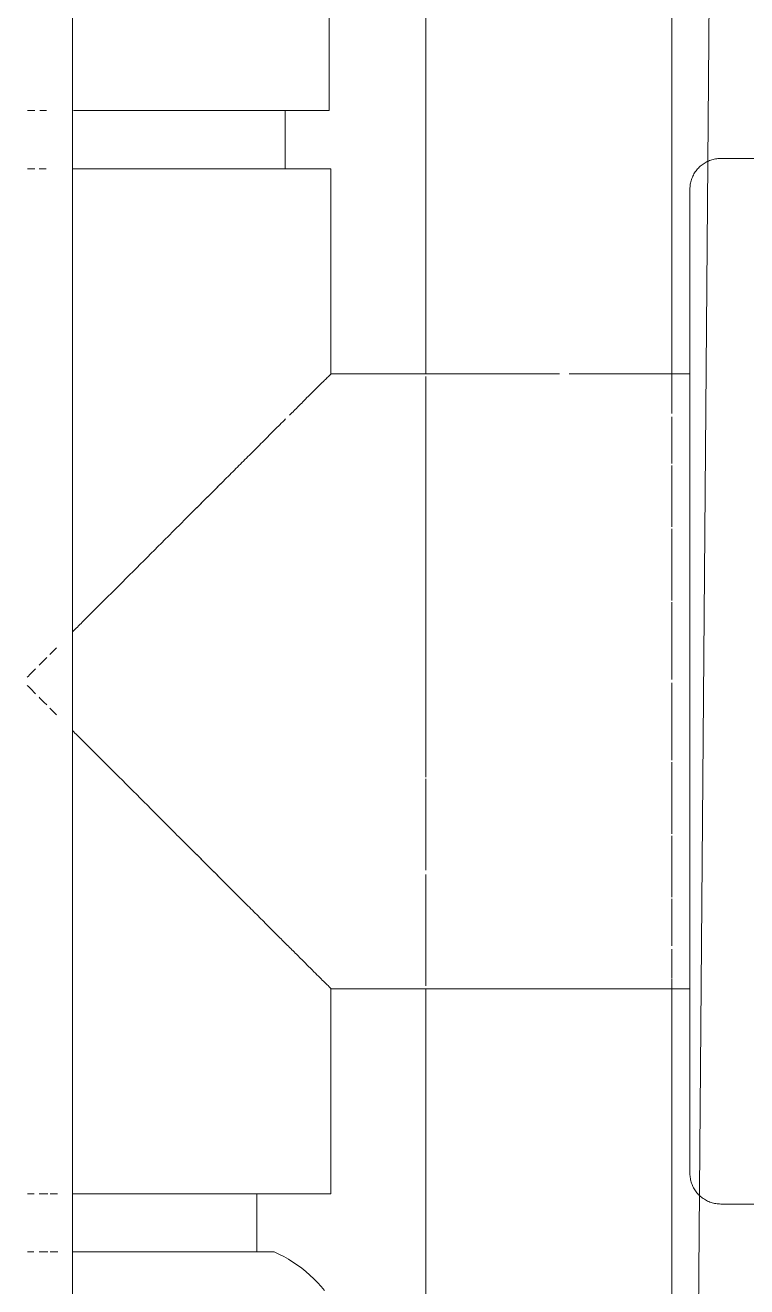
# Model space of a CAD drawing. Header units: metres. Extents: x 15 to 69.3, y -12.4 to 16.4.
# Drawn here: x 36.4838 to 36.519, y 0.4705 to 0.532 of the extents above; entities that cross this region are included whole.
import ezdxf

# ---------------------------------------------------------------- set-up
doc = ezdxf.new("R2010")
doc.units = ezdxf.units.M
doc.layers.add('P-SANR-FIXT', color=7, linetype='Continuous', lineweight=5)
doc.layers.add('S-COLS', color=7, linetype='Continuous', lineweight=5)

# ---------------------------------------------------------------- blocks, each defined once
blk = doc.blocks.new('Pilar retangular - 15 x 30 cm-3622251-CC')
at = {"layer": 'S-COLS', "true_color": 0xeaeaea}
h = blk.add_hatch(dxfattribs=at)
h.set_pattern_fill('FP_7', color=254, style=0, pattern_type=2)
h.set_pattern_definition([(49.99999999999999, (16.834, 1.273), (0.1821895382797721, -0.01593794972395968), [0.01905, -0.20955]), (355, (16.834, 1.273), (-0.03524225318630228, 0.191058600409279), [0.01524, -0.16764]), (100.451, (16.85, 1.271), (0.1469419574822546, 0.1751196380514854), [0.01619, -0.17809]), (46.184, (16.834, 1.323), (0.2710768171009678, -0.04204543887758169), [0.02858, -0.31433]), (96.636, (16.857, 1.32), (0.2374068957995607, 0.2474327575864128), [0.02429, -0.26714]), (351.184, (16.834, 1.323), (0.2374060537849424, 0.2474279291556656), [0.02286, -0.25146]), (21, (16.86, 1.311), (0.1516196892609379, -0.1022668857862438), [0.01905, -0.20955]), (326, (16.86, 1.311), (0.06180347834848309, 0.184189400520303), [0.01524, -0.16764]), (71.45100000000001, (16.873, 1.302), (0.2134180170410357, 0.08192421194172195), [0.01619, -0.17809]), (37.50000000000001, (16.834, 1.273), (0.003086366937134814, 0.08455105403913875), [0.00838, -0.15723, 0.00838, -0.1618, -0.16828]), (37.50000000000001, (16.834, 1.273), (0.003086366937134814, 0.08455105403913875), [-0.33579, 0.00838, -0.15989]), (7.499999999999999, (16.834, 1.273), (0.06681573338903396, 0.1001782420073617), [0.00838, -0.08865, 0.00838, -0.15342, -0.06414]), (7.499999999999999, (16.834, 1.273), (0.06681573338903396, 0.1001782420073617), [-0.25883, 0.00838, -0.05575]), (327.5, (16.778, 1.273), (0.1355865768415581, -0.00572760686397502), [0.00838, -0.05512, 0.00838, -0.18974, -0.26289]), (327.5, (16.778, 1.273), (0.1355865768415581, -0.00572760686397502), [-0.26162, 0.00838, -0.25451]), (317.5, (16.752, 1.273), (0.1481252617755285, 0.02542872635290974), [0.00838, -0.07417, 0.00838, -0.12319, -0.18669]), (317.5, (16.752, 1.273), (0.1481252617755285, 0.02542872635290974), [-0.21412, 0.00838, -0.17831])])
h.paths.add_polyline_path([(18.4067995894143, 2.373721607122955), (18.40704662690899, 2.371248301232236), (18.40700017767128, 2.371749732670768)])
h.paths.add_polyline_path([(18.34061791528785, -2.165734258596785e-15), (18.51062034051199, -2.165734258596785e-15), (18.51062034051199, 2.450000000000002), (18.3606203405121, 2.450000000000002), (18.3606203405121, 2.650000000000002), (18.35463034051211, 2.650000000000002), (18.3547694825895, 2.450000000000002), (18.35863034051212, 2.450000000000002), (18.35863034051212, 2.445999999999734), (18.35723034051213, 2.444599999999797), (18.35723034051213, 2.431899999999889), (18.3559375011976, 2.430799999999943), (18.35579738067197, 2.430545441558775), (18.3559375011976, 2.430207160685482), (18.35666065398853, 2.430538314301039), (18.35780313271825, 2.430517157287527), (18.36678338883932, 2.421536901166456), (18.3690399787892, 2.421260210203907), (18.37159171495139, 2.41870847404171), (18.36876328782665, 2.415880046916964), (18.38516506272725, 2.399478272016354), (18.38809375923492, 2.402206429758164), (18.39082191697674, 2.399177096025177), (18.39082191697674, 2.397498373029026), (18.39980891051619, 2.388154296310616), (18.40005648942222, 2.386652485387308), (18.40621972039625, 2.376931202860641), (18.4067995894143, 2.373721607122955), (18.40831085028172, 2.366724460020108), (18.40922034051212, 2.365780649403654), (18.40922034051212, 2.353080649403655), (18.41062034051212, 2.351680649403655), (18.41062034051212, 2.347680649403656), (18.40662034051212, 2.347680649403656), (18.40662034051212, 1.833800000000003), (18.40962034051221, 1.833800000000003), (18.40962034051221, 1.766200000000012), (18.40662034051212, 1.766200000000012), (18.40683886357706, 0.4938939447798172), (18.40731916957935, 0.4920893275721342), (18.40831085028172, 0.4855438106164541), (18.40922034051212, 0.4846000000000003), (18.40922034051212, 0.471900000000001), (18.41062034051212, 0.4705000000000013), (18.41062034051212, 0.4665000000000001), (18.40662034051212, 0.4665000000000001), (18.40662034051212, 0.2319999999999949), (18.41062034051212, 0.2319999999999949), (18.41005811664589, 0.2276838890429571), (18.40899122981843, 0.2265999999999961), (18.40904213655826, 0.2104999999999933), (18.40786992382675, 0.2089535277740351), (18.40870582048909, 0.2075352459662905), (18.41036998776736, 0.2028633833275222), (18.41017123523619, 0.1965887067532641), (18.40962652668419, 0.1943601249661963), (18.40589151485555, 0.1884681594568257), (18.4047238698333, 0.187358197678534), (18.39919039631947, 0.1843934048253657), (18.3969877998985, 0.1837510715224799), (18.39048652111886, 0.1839784013988987), (18.38848046547832, 0.1844938138279188), (18.38553887231521, 0.185964925330695), (18.37953486053516, 0.1856849011131007), (18.37872034051211, 0.1848999999999926), (18.36578714331949, 0.1848999999999926), (18.36462034051212, 0.1837503527447572), (18.36062034051221, 0.1834999999999994), (18.36062034051221, 0.1799999999999981), (18.3556203405122, 0.1799999999999981), (18.3556203405122, 0.1874999999999942), (18.34471448997234, 0.1874999999999942), (18.34465535005435, 0.09880514605333926), (18.34390369511342, 0.08527672240470059), (18.34209189225694, 0.07442213696196956), (18.34061791528785, 0.06831398625048857), (18.34039046439362, 0.001538637570047257), (18.33987528214831, 0.000198987950011599), (18.34002926375889, -2.165734258596785e-15), (18.34056730606665, -2.165734258596785e-15)])
h.paths.add_polyline_path([(18.34474534051224, 0.212499999999995), (18.3556203405122, 0.212499999999995), (18.3556203405122, 0.2199999999999998), (18.36062034051221, 0.2199999999999998), (18.36062034051221, 0.2164999999999919), (18.3646211196504, 0.2162488795726482), (18.36602034051212, 0.2148702315157795), (18.37895877950517, 0.2148702315157795), (18.37921159243818, 0.2146266117803383), (18.37919854446599, 0.2266517180042798), (18.37787141203461, 0.227999999999998), (18.37787141203461, 0.2319999999999949), (18.38162034051212, 0.2319999999999949), (18.38148119843475, 0.4665000000000001), (18.37762034051212, 0.4665000000000001), (18.37762034051212, 0.4705000000000013), (18.37902034051212, 0.471900000000001), (18.3793094314212, 0.4848999999999894), (18.38008034051212, 0.4857), (18.38055874191102, 0.4857), (18.37982034051212, 0.4864384013989032), (18.37953486053516, 0.4856849011131061), (18.37872034051212, 0.4848999999999894), (18.36602034051212, 0.4848999999999894), (18.36462034051212, 0.4834999999999897), (18.36062034051224, 0.4834999999999897), (18.36062034051224, 0.4745000000000134), (18.34712034051221, 0.4745000000000134), (18.34608685823592, 0.4752038525913033), (18.34560616960613, 0.4159189215839721), (18.34524804882261, 0.4133466052946546), (18.34472880378819, 0.412114285972798), (18.34471608312744, 0.212499999999995)])
h.paths.add_polyline_path([(18.23091854040506, 0.4049999999999903), (18.27313625679898, 0.4049999999999903), (18.27313625679898, 0.4059999999999921), (18.21423736039128, 0.4059999999999921), (18.21062034051197, 0.4068078379531944), (18.21062034051197, 0.4049999999999903), (18.22748094063383, 0.4049999999999903)])
h.paths.add_polyline_path([(18.33276233060273, 0.4049999999999903), (18.33262086121534, 0.4059999999999921), (18.3191116753077, 0.4059867429369467), (18.31912034051231, 0.4049999999999903), (18.33274534051224, 0.4049999999999903)])
h.paths.add_polyline_path([(18.30712927194088, 0.4049999999999903), (18.30712034051231, 0.4059999999999921), (18.30031472500146, 0.4059999999999921), (18.30031472500146, 0.4049999999999903), (18.30712034051231, 0.4049999999999903)])
h.paths.add_polyline_path([(18.38162034051212, 0.513803025504344), (18.38162034051212, 1.766200000000012), (18.37862034051221, 1.766200000000012), (18.37862034051221, 1.78371704433046), (18.35901034051212, 1.782726479125315), (18.35901034051212, 1.76716702334313), (18.35648195848057, 1.76766662488477), (18.34916381768797, 1.781635124616526), (18.33412314767893, 1.781355774314507), (18.33412314767893, 1.773913302713492), (18.29010832065831, 1.773930995556972), (18.28427867287868, 1.782377127420178), (18.28107972447797, 1.790537927946052), (18.27989530995764, 1.8), (18.28107972447795, 1.809462072053933), (18.28461629069174, 1.818418834542118), (18.29012314767894, 1.826086697286513), (18.33412314767893, 1.826086697286513), (18.33412314767893, 1.818644225685573), (18.34954179125316, 1.818644225685573), (18.35648195848057, 1.832333375115313), (18.35901034051212, 1.832832976656942), (18.35901034051212, 1.817273520874685), (18.37862034051221, 1.816318165398397), (18.37862034051221, 1.833800000000003), (18.38162034051212, 1.833800000000003), (18.38148119843475, 2.347680649403656), (18.37762034051212, 2.347680649403656), (18.37762034051212, 2.351680649403655), (18.37902034051212, 2.353080649403655), (18.37926123339382, 2.366030632582775), (18.38031317982664, 2.366880649403656), (18.38045330035225, 2.367135207844879), (18.38028602593706, 2.367446334828601), (18.37987803692289, 2.367137001586182), (18.37844754830596, 2.367163492116122), (18.36946729218491, 2.37614374823719), (18.36748739319759, 2.376143748237195), (18.36465896607284, 2.378972175361937), (18.36748739319759, 2.38180060248669), (18.35108561829698, 2.398202377387304), (18.34815692178914, 2.395474219645648), (18.34542876404749, 2.398503553378481), (18.34542876404749, 2.400182276374625), (18.33644177050795, 2.409526353093038), (18.33619419160202, 2.411028164016349), (18.3302552066075, 2.419916482858663), (18.32794112588733, 2.430954845365353), (18.32703034051213, 2.431900000000002), (18.32703034051213, 2.444599999999992), (18.32563034051213, 2.445999999999951), (18.32563034051213, 2.450000000000002), (18.32963034051211, 2.450000000000002), (18.32963034051211, 2.650000000000002), (18.21062034051212, 2.650000000000002), (18.21062034051197, 0.7750413944738642), (18.21229727325087, 0.7765465767291565), (18.21808509916436, 0.7794416343520516), (18.22258356926341, 0.7806499651717814), (18.22949653759659, 0.7809999999999914), (18.2598213997335, 0.7811175423840516), (18.2598213997335, 0.7829999999999888), (18.2898213997335, 0.7829999999999888), (18.2898213997335, 0.7809999999999914), (18.30071050437626, 0.7809999999999914), (18.3080196541883, 0.8010817240639763), (18.33397178345442, 0.7913309722281979), (18.34128345159933, 0.7870182640469771), (18.34753219486081, 0.7806174760307685), (18.3487889460594, 0.780635216748497), (18.34858929206035, 0.7840846589288454), (18.34914181692948, 0.7852548720383623), (18.35020542405713, 0.7859920438844826), (18.35149512077238, 0.7860986498663531), (18.35280088001624, 0.7853967710821144), (18.35340250572801, 0.7844825178695768), (18.35414427943149, 0.7765427659888813), (18.35744646938818, 0.7392148772291869), (18.35822786414417, 0.7392794671085001), (18.35935265178538, 0.7230507133017655), (18.35857125702938, 0.7229861234224783), (18.35875528488525, 0.7179515604128861), (18.35831934962912, 0.7171450333397146), (18.35715135874338, 0.7163852446533089), (18.35596604578623, 0.7163012555117236), (18.35476225588705, 0.7168907775627738), (18.35401187983666, 0.718133296357483), (18.35374833324933, 0.7206375950740443), (18.35341453517702, 0.7213233900403918), (18.35274534051223, 0.7211392848277907), (18.35250682129626, 0.7000000000000033), (18.3505179242235, 0.7000000000000033), (18.35065254296089, 0.6993181331237611), (18.36062034051226, 0.7009375000000129), (18.36035239131983, 0.6681663797119882), (18.34765141926663, 0.6681663797119882), (18.34657162654888, 0.5253051427933098), (18.34734083639863, 0.5254999999999845), (18.36062034051224, 0.5254999999999845), (18.36062034051224, 0.5164999999999887), (18.36462034051212, 0.5164999999999887), (18.36602034051212, 0.5150999999999912), (18.37872034051212, 0.5150999999999912), (18.37982034051212, 0.5140400000000005)])
h.paths.add_polyline_path([(18.32204385252795, 2.750000000000001), (18.32963034051211, 2.750000000000001), (18.32949119843473, 2.752610000000008), (18.32563034051211, 2.752610000000008), (18.32563034051211, 2.756610000000007), (18.32703034051211, 2.758010000000007), (18.32703034051211, 2.760000000000001), (18.21062034051197, 2.760000000000001), (18.21062034051197, 2.750000000000001), (18.26482647166209, 2.750000000000001)])
h.paths.add_polyline_path([(18.51062034051199, 2.750000000000001), (18.51062034051199, 2.760000000000001), (18.3572303405121, 2.760000000000001), (18.3572303405121, 2.758010000000007), (18.3586303405121, 2.756610000000007), (18.3586303405121, 2.752610000000008), (18.35463034051211, 2.752610000000008), (18.35477214283356, 2.750000000000001), (18.43647861425968, 2.750000000000001)])
blk = doc.blocks.new('UT_Bacia com caixa acoplada - UT_Bacia com caixa acoplada-3248018-CC')
at = {"layer": 'P-SANR-FIXT', "color": 253, "true_color": 0xa6a6a6}
blk.add_line((18.31552574591761, 0.4103492827850667), (18.31552574591761, 0.7309999999999919), dxfattribs=at)
at = {"layer": 'P-SANR-FIXT'}
blk.add_line((18.34560616960613, 0.4159189215839721), (18.34816088105275, 0.7309999999999919), dxfattribs=at)
blk = doc.blocks.new('UT_Ducha higiênica - UT_Ducha higiênica-3615605-CC')
at = {"layer": 'P-SANR-FIXT', "color": 253, "true_color": 0xa6a6a6}
for p, q in [((18.33274534051224, 0.6681663797119871), (18.33274534051224, 0.5149999999999988)), ((18.34474534051224, 0.5149999999999988), (18.34474534051224, 0.6681663797119871)), ((18.32803743755809, 0.5278352926008749), (18.32803743755809, 0.5443149403281857)), ((18.31557745163001, 0.5278352926008756), (18.32803743755809, 0.5278352926008756)), ((18.325885222682, 0.5249999999999878), (18.325885222682, 0.5278352926008749)), ((18.32812034051235, 0.52499999999999), (18.31554278897002, 0.52499999999999)), ((18.32812034051235, 0.5149999999999988), (18.32812034051235, 0.5249999999999878)), ((18.33926402488069, 0.5149999999999988), (18.32812034051235, 0.5149999999999988)), ((18.34562034051221, 0.5149999999999988), (18.33973597975648, 0.5149999999999988)), ((18.32812034051235, 0.4749999999999884), (18.32812034051235, 0.4849999999999969)), ((18.32812034051235, 0.4849999999999969), (18.34559582129694, 0.4849999999999969)), ((18.33274534051224, 0.4849999999999969), (18.33274534051224, 0.4060745698005975)), ((18.34474534051224, 0.4121535324233471), (18.34474534051224, 0.4849999999999969)), ((18.31554278897002, 0.47499999999999), (18.32812034051235, 0.47499999999999)), ((18.32450325294111, 0.472164707399123), (18.32450325294111, 0.4749999999999884)), ((18.32535219439965, 0.4721647073991261), (18.31553743101907, 0.4721647073991261))]:
    blk.add_line(p, q, dxfattribs=at)
at = {"layer": 'P-SANR-FIXT', "color": 7, "true_color": 0xfafafa}
for p, q in [((18.31332665290277, 0.5278352926008756), (18.31369245338214, 0.5278352926008756)), ((18.31392574469763, 0.5278352926008756), (18.31425167625537, 0.5278352926008756)), ((18.3136893167719, 0.52499999999999), (18.31332370635862, 0.52499999999999)), ((18.31424023219594, 0.52499999999999), (18.31390052738723, 0.52499999999999)), ((18.34562034051221, 0.4997408931905988), (18.34562034051221, 0.4999999999999979)), ((18.31332370414266, 0.47499999999999), (18.31365825094731, 0.47499999999999)), ((18.31390020006571, 0.47499999999999), (18.31432216326059, 0.47499999999999)), ((18.31443563510575, 0.47499999999999), (18.31479621568185, 0.47499999999999)), ((18.31332370414266, 0.4721647073991261), (18.31364451120555, 0.4721647073991261)), ((18.31390020006571, 0.4721647073991261), (18.31432682841467, 0.4721647073991261)), ((18.31443563510575, 0.4721647073991261), (18.31480020033911, 0.4721647073991261))]:
    blk.add_line(p, q, dxfattribs=at)
at = {"layer": 'P-SANR-FIXT', "color": 7, "true_color": 0xfdfdfd}
for p, q in [((18.31332665290277, 0.5278352926008756), (18.31369245338214, 0.5278352926008756)), ((18.31332665530797, 0.5278352926008756), (18.31369250470789, 0.5278352926008756)), ((18.31392574469763, 0.5278352926008756), (18.31425167625537, 0.5278352926008756)), ((18.31392588801099, 0.5278352926008756), (18.31425207410427, 0.5278352926008756)), ((18.3136893167719, 0.52499999999999), (18.31332370635862, 0.52499999999999)), ((18.31368936877972, 0.52499999999999), (18.31332370873168, 0.52499999999999)), ((18.31424023219595, 0.52499999999999), (18.31390052738723, 0.52499999999999)), ((18.31424062970231, 0.52499999999999), (18.31390066157008, 0.52499999999999)), ((18.31332370414266, 0.47499999999999), (18.31365825094731, 0.47499999999999)), ((18.31332370873168, 0.47499999999999), (18.31365833593968, 0.47499999999999)), ((18.31390020006571, 0.47499999999999), (18.31432216326059, 0.47499999999999)), ((18.31390045933466, 0.47499999999999), (18.31432311476349, 0.47499999999999)), ((18.31443563510576, 0.47499999999999), (18.31479621568185, 0.47499999999999)), ((18.31443688353778, 0.47499999999999), (18.31479880725567, 0.47499999999999)), ((18.31332370414266, 0.4721647073991261), (18.31364451120555, 0.4721647073991261)), ((18.313644536049, 0.4721647073991261), (18.31332370559242, 0.4721647073991261)), ((18.31390020006571, 0.4721647073991261), (18.31432682841467, 0.4721647073991261)), ((18.31432713248936, 0.4721647073991261), (18.31390028196846, 0.4721647073991261)), ((18.31443563510576, 0.4721647073991261), (18.31480020033911, 0.4721647073991261)), ((18.31480102469774, 0.4721647073991261), (18.31443602943407, 0.4721647073991261))]:
    blk.add_line(p, q, dxfattribs=at)
at = {"layer": 'P-SANR-FIXT', "color": 7, "true_color": 0xf3f3f3}
for p, q in [((18.31332665530797, 0.5278352926008756), (18.31369250470789, 0.5278352926008756)), ((18.31392588801099, 0.5278352926008756), (18.31425207410427, 0.5278352926008756)), ((18.31561064548535, 0.5278352926008756), (18.31998523133284, 0.5278352926008756)), ((18.31561494301113, 0.5278352926008756), (18.31995206293829, 0.5278352926008756)), ((18.32019181900804, 0.5278352926008756), (18.32219042215856, 0.5278352926008756)), ((18.32021212907382, 0.5278352926008756), (18.32373395214104, 0.5278352926008756)), ((18.32228872624993, 0.5278352926008756), (18.32354928007716, 0.5278352926008756)), ((18.32366832098902, 0.5278352926008756), (18.32552345340965, 0.5278352926008756)), ((18.32387109785732, 0.5278352926008756), (18.32551164974978, 0.5278352926008756)), ((18.32563725041177, 0.5278352926008756), (18.32609396193225, 0.5278352926008756)), ((18.32563994905042, 0.5278352926008756), (18.325885222682, 0.5278352926008756)), ((18.31368936877972, 0.52499999999999), (18.31332370873168, 0.52499999999999)), ((18.31424062970231, 0.52499999999999), (18.31390066157008, 0.52499999999999)), ((18.325885222682, 0.52499999999999), (18.31553873808391, 0.52499999999999)), ((18.32212105811617, 0.52499999999999), (18.31554278897002, 0.52499999999999)), ((18.3259210158683, 0.52499999999999), (18.32222449419028, 0.52499999999999)), ((18.34562034051221, 0.5144888873943348), (18.34562034051221, 0.5149999999999988)), ((18.3456203405122, 0.5129903810567666), (18.3456203405122, 0.515)), ((18.34562034051221, 0.5135514193614704), (18.34562034051221, 0.5141068460550087)), ((18.34562034051221, 0.5129903810567648), (18.34562034051221, 0.5135514193614704)), ((18.3456203405122, 0.5075000000000001), (18.3456203405122, 0.5129903810567666)), ((18.34562034051221, 0.5119251233082409), (18.34562034051221, 0.5127484687500907)), ((18.3456203405122, 0.5), (18.3456203405122, 0.5074212815109832)), ((18.34562034051221, 0.5047680639390747), (18.34562034051221, 0.5057048630342438)), ((18.34562034051221, 0.5038822856765354), (18.34562034051221, 0.5047680639390747)), ((18.3456203405122, 0.4925787184890167), (18.3456203405122, 0.4999999999999999)), ((18.3456203405122, 0.4893933982822017), (18.3456203405122, 0.4924999999999999)), ((18.34562034051221, 0.4895436212893624), (18.34562034051221, 0.4904158512942529)), ((18.3456203405122, 0.485), (18.3456203405122, 0.4893933982822017)), ((18.34562034051221, 0.4870327446591691), (18.34562034051221, 0.4878507138264194)), ((18.34562034051221, 0.4849999999999969), (18.34562034051221, 0.4854603162405627)), ((18.31332370873168, 0.47499999999999), (18.31365833593968, 0.47499999999999)), ((18.31390045933466, 0.47499999999999), (18.31432311476349, 0.47499999999999)), ((18.31443688353778, 0.47499999999999), (18.31479880725567, 0.47499999999999)), ((18.3155349590196, 0.47499999999999), (18.31881179672674, 0.47499999999999)), ((18.31554278897002, 0.47499999999999), (18.3188609062692, 0.47499999999999)), ((18.31882595135707, 0.47499999999999), (18.32411538960567, 0.47499999999999)), ((18.31887387586612, 0.47499999999999), (18.32416964661267, 0.47499999999999)), ((18.313644536049, 0.4721647073991261), (18.31332370559242, 0.4721647073991261)), ((18.31432713248936, 0.4721647073991261), (18.31390028196845, 0.4721647073991261)), ((18.31480102469774, 0.4721647073991261), (18.31443602943407, 0.4721647073991261)), ((18.3155349590196, 0.4721647073991261), (18.31606645503767, 0.4721647073991261)), ((18.31607098719661, 0.4721647073991261), (18.31553743101907, 0.4721647073991261)), ((18.31859051511794, 0.4721647073991261), (18.31628617725527, 0.4721647073991261)), ((18.31629617074511, 0.4721647073991261), (18.3185740726029, 0.4721647073991261)), ((18.31881179672674, 0.4721647073991261), (18.32116927508038, 0.4721647073991261)), ((18.32420021073238, 0.4721647073991261), (18.31883299470686, 0.4721647073991261)), ((18.32116927508038, 0.4721647073991261), (18.32183730465779, 0.4721647073991261)), ((18.3221209411521, 0.4721647073991261), (18.32297823184471, 0.4721647073991261)), ((18.32297823184471, 0.4721647073991261), (18.32411538960567, 0.4721647073991261)), ((18.32425651137153, 0.4721647073991261), (18.3245032529411, 0.4721647073991261)), ((18.32459210690284, 0.4721647073991261), (18.32428614573359, 0.4721647073991261))]:
    blk.add_line(p, q, dxfattribs=at)
at = {"layer": 'P-SANR-FIXT', "color": 254, "true_color": 0xdfdfdf}
for p, q in [((18.31557334630434, 0.5278352926008756), (18.325885222682, 0.5278352926008756)), ((18.32609396193225, 0.5278352926008756), (18.32803743755809, 0.5278352926008756)), ((18.325885222682, 0.52499999999999), (18.31553873808391, 0.52499999999999)), ((18.32812034051235, 0.52499999999999), (18.32611072156912, 0.52499999999999)), ((18.34588233708984, 0.5248469637100752), (18.34591719687538, 0.5248957931620272)), ((18.33274534051224, 0.5148649202399308), (18.33274534051224, 0.4953158655300822)), ((18.34474534051224, 0.5145144430246167), (18.34474534051224, 0.5149999999999988)), ((18.34474534051224, 0.5130614473624366), (18.34474534051224, 0.5144872876802928)), ((18.3456203405122, 0.5129903810567666), (18.3456203405122, 0.515)), ((18.34474534051224, 0.5106178593713802), (18.34474534051224, 0.5129051419191107)), ((18.3456203405122, 0.5075000000000002), (18.3456203405122, 0.5129903810567666)), ((18.34474534051224, 0.5075329483264773), (18.34474534051224, 0.5105267246910508)), ((18.34474534051224, 0.5039418476085935), (18.34474534051224, 0.5074414190905496)), ((18.3456203405122, 0.5000000000000002), (18.3456203405122, 0.5074212815109833)), ((18.34474534051224, 0.5000850897739576), (18.34474534051224, 0.5038526879804196)), ((18.34474534051224, 0.4961473120195761), (18.34474534051224, 0.499914910226036)), ((18.3456203405122, 0.4925787184890168), (18.3456203405122, 0.5)), ((18.34474534051224, 0.4925585809094461), (18.34474534051224, 0.4960581523914022)), ((18.33274534051224, 0.4952413030374125), (18.33274534051224, 0.4907825624672263)), ((18.34474534051224, 0.489473275308945), (18.34474534051224, 0.4924670516735184)), ((18.3456203405122, 0.485), (18.3456203405122, 0.4925)), ((18.33274534051224, 0.4905687316757999), (18.33274534051224, 0.4851350797600649)), ((18.34474534051224, 0.487094858080885), (18.34474534051224, 0.4893821406286156)), ((18.34474534051224, 0.4855127123197029), (18.34474534051224, 0.486938552637559)), ((18.34474534051224, 0.4849999999999969), (18.34474534051224, 0.485485556975379)), ((18.3155349590196, 0.47499999999999), (18.31881179672674, 0.47499999999999)), ((18.31882595135707, 0.47499999999999), (18.32411538960567, 0.47499999999999)), ((18.32459162448953, 0.47499999999999), (18.32812034051235, 0.47499999999999)), ((18.3155349590196, 0.4721647073991261), (18.31606645503767, 0.4721647073991261)), ((18.3162961707451, 0.4721647073991261), (18.3185740726029, 0.4721647073991261)), ((18.31881179672674, 0.4721647073991261), (18.32183730465779, 0.4721647073991261)), ((18.3221209411521, 0.4721647073991261), (18.32411538960567, 0.4721647073991261)), ((18.32425651137153, 0.4721647073991261), (18.3245032529411, 0.4721647073991261)), ((18.32535219439965, 0.4721647073991261), (18.32459210690284, 0.4721647073991261))]:
    blk.add_line(p, q, dxfattribs=at)
at = {"layer": 'P-SANR-FIXT'}
for p, q in [((18.36062034051224, 0.5254999999999834), (18.34712034051221, 0.5254999999999834)), ((18.34712034051221, 0.4745000000000124), (18.36062034051224, 0.4745000000000124))]:
    blk.add_line(p, q, dxfattribs=at)
at = {"layer": 'P-SANR-FIXT', "color": 253, "true_color": 0xa6a6a6, "flags": 128}
for points in [[(18.34591719687538, 0.5248957931620272), (18.34595398143408, 0.5249431895360118), (18.3459926319185, 0.5249890770079402), (18.34603308649609, 0.5250333821676487), (18.34607528044819, 0.5250760341363334), (18.34611914627344, 0.52511696467994), (18.34616461379591, 0.5251561083183333), (18.34621161027724, 0.525193402430037), (18.34626006053309, 0.5252287873524359), (18.3463098870534, 0.5252622064771953), (18.34636101012635, 0.5252936063408478), (18.34641334796595, 0.5253229367103112), (18.34646681684279, 0.5253501506632483), (18.3465213312181, 0.52537520466314)], [(18.34562034051221, 0.5239999999999837), (18.34562154035222, 0.5240599840012647), (18.34562513795275, 0.5241198720409376), (18.34563112755842, 0.5241795683109167), (18.34563949958714, 0.5242389773099037), (18.34565024064544, 0.524298003996175), (18.34566333354993, 0.5243565539396239), (18.34567875735474, 0.5244145334728305), (18.34569648738508, 0.5244718498409094), (18.34571649527669, 0.5245284113498948), (18.3457387490212, 0.5245841275134471), (18.34576321301737, 0.5246389091975827), (18.34578984812804, 0.5246926687632965), (18.34581861174269, 0.5247453202067491), (18.34584945784569, 0.5247967792968654), (18.34588233708984, 0.5248469637100752)], [(18.34562034051221, 0.5239999999999837), (18.34562034051221, 0.5239808025598452), (18.34562034051221, 0.5239232409512459), (18.34562034051221, 0.5238274072604744), (18.34562034051221, 0.523693454800998), (18.34562034051221, 0.523521597868174), (18.34562034051221, 0.523312111396433), (18.34562034051221, 0.5230653305194424), (18.34562034051221, 0.5227816500339636), (18.34562034051221, 0.5224615237682549), (18.34562034051221, 0.5221054638560542), (18.34562034051221, 0.5217140399172642), (18.34562034051221, 0.5212878781466881), (18.34562034051221, 0.5208276603122488), (18.34562034051221, 0.5203341226643085), (18.34562034051221, 0.5198080547578181), (18.34562034051221, 0.5192502981892102), (18.34562034051221, 0.5186617452500086), (18.34562034051221, 0.5180433374993699), (18.34562034051221, 0.5173960642577692), (18.34562034051221, 0.5167209610243209), (18.34562034051221, 0.5160191078201779), (18.34562034051221, 0.515291627460755), (18.34562034051221, 0.514539683759433), (18.34562034051221, 0.5137644796657284), (18.34562034051221, 0.5129672553408267), (18.34562034051221, 0.5121492861735764), (18.34562034051221, 0.5113118807401625), (18.34562034051221, 0.5104563787106334), (18.34562034051221, 0.5095841487057429), (18.34562034051221, 0.5086965861074325), (18.34562034051221, 0.5077951108265232), (18.34562034051221, 0.5068811650311621), (18.34562034051221, 0.5059562108396515), (18.34562034051221, 0.5050217279813884), (18.34562034051221, 0.5040792114296023), (18.34562034051221, 0.5031301690097111), (18.34562034051221, 0.5021761189871387), (18.34562034051221, 0.5012185876384039), (18.34562034051221, 0.5002591068093948), (18.34562034051221, 0.4999999999999979)], [(18.34562034051221, 0.5223689380631985), (18.34562034051221, 0.5226988159867734), (18.34562034051221, 0.5229923806469253), (18.34562034051221, 0.5232491624028225), (18.34562034051221, 0.5234687504584303), (18.34562034051221, 0.5236507935197058), (18.34562034051221, 0.5237950003565841), (18.34562034051221, 0.523901140268886), (18.34562034051221, 0.5239690434553964), (18.34562034051221, 0.5239986012855032), (18.34562034051221, 0.5239999999999837)], [(18.34562034051221, 0.4999999999999979), (18.34562034051221, 0.499040255979518), (18.34562034051221, 0.4980820473447389), (18.34562034051221, 0.4971269070250657), (18.34562034051221, 0.4961763630412582), (18.34562034051221, 0.4952319360609211), (18.34562034051221, 0.4942951369657519), (18.34562034051221, 0.4933674644344628), (18.34562034051221, 0.4924504025452147), (18.34562034051221, 0.4915454184014013), (18.34562034051221, 0.4908572146406582)], [(18.34562034051221, 0.4906539597845951), (18.34562034051221, 0.4897774528384202), (18.34562034051221, 0.4889172997870095), (18.34562034051221, 0.4880748766917548), (18.34562034051221, 0.4872515312499049), (18.34562034051221, 0.4865543447369778)], [(18.34562034051221, 0.4864485806385254), (18.34562034051221, 0.4856673094073101), (18.34562034051221, 0.4849089674235622), (18.34562034051221, 0.4841747678726923), (18.34562034051221, 0.4834658853173528), (18.34562034051221, 0.4827834538184206), (18.34562034051221, 0.4821285651207099), (18.34562034051221, 0.4815022669064326), (18.34562034051221, 0.4809055611191371), (18.34562034051221, 0.480339402360785), (18.34562034051221, 0.479804696364619), (18.34562034051221, 0.4793022985461712), (18.34562034051221, 0.4788330126347726), (18.34562034051221, 0.4783975893877764), (18.34562034051221, 0.4779967253894893), (18.34562034051221, 0.4776310619367972), (18.34562034051221, 0.4773011840132224), (18.34562034051221, 0.4770076193530704), (18.34562034051221, 0.4767508375971732), (18.34562034051221, 0.4765312495415654), (18.34562034051221, 0.4763492064802878), (18.34562034051221, 0.4762049996434117), (18.34562034051221, 0.4760988597311097), (18.34562034051221, 0.4760309565445993), (18.34562034051221, 0.4760013987144925), (18.34562034051221, 0.476000000000012)], [(18.34562034051221, 0.476000000000012), (18.34562034051221, 0.4760191974401505), (18.34562034051221, 0.4760767590487499), (18.34562034051221, 0.4761725927395213), (18.34562034051221, 0.4763065451989977), (18.34562034051221, 0.4764784021318217), (18.34562034051221, 0.4766878886035628), (18.34562034051221, 0.4769346694805534), (18.34562034051221, 0.4772183499660321), (18.34562034051221, 0.4775384762317408)], [(18.34608695834454, 0.4749127459839003), (18.34604430637586, 0.4749549399359896), (18.34600337583225, 0.4749988057612505), (18.34596423219386, 0.475044273283714), (18.34592693808215, 0.4750912697650489), (18.34589155315975, 0.4751397200209025), (18.34585813403499, 0.4751895465412093), (18.34582673417134, 0.4752406696141642), (18.34579740380188, 0.4752930074537519), (18.34577018984894, 0.4753464763305959), (18.34574513584905, 0.4754009907059032), (18.34572228188325, 0.4754564633682969), (18.34570166451303, 0.475512805573355), (18.34568331672177, 0.4755699271855652), (18.34566726786203, 0.4756277368225328), (18.34565354360855, 0.4756861420011743), (18.34564216591722, 0.4757450492856625), (18.34563315298992, 0.4758043644369041), (18.3456265192454, 0.4758639925633153), (18.34562227529624, 0.4759238382726119), (18.34562042793186, 0.4759838058244243), (18.34562034051221, 0.476000000000012)], [(18.32535219439965, 0.472164707399123), (18.32558907122253, 0.4720550768662736), (18.3258213745172, 0.4719360614797212), (18.32604873264794, 0.4718078516387045), (18.32627078189025, 0.4716706524516119), (18.32648716701271, 0.471524683407881), (18.32669754184528, 0.4713701780268421), (18.3269015698331, 0.4712073834841426), (18.32709892457493, 0.4710365602163246), (18.32728929034527, 0.4708579815041745), (18.3274723625995, 0.4706719330355436), (18.32764784846106, 0.4704787124482853), (18.32781546719002, 0.4702786288541266)]]:
    blk.add_lwpolyline(points, dxfattribs=at)
at = {"layer": 'P-SANR-FIXT', "flags": 128}
for points in [[(18.3465213312181, 0.52537520466314), (18.34657680388049, 0.5253980586289352), (18.34663314608555, 0.5254186759991585), (18.34669026769776, 0.5254370237904178), (18.34674807733473, 0.5254530726501616), (18.34680648251337, 0.5254667969036363), (18.34686538979786, 0.5254781745949658), (18.3469247049491, 0.5254871875222711), (18.34698433307551, 0.5254938212667887), (18.34704417878481, 0.5254980652159466), (18.34710414633662, 0.525499912580328), (18.34712034051221, 0.5254999999999834)], [(18.34712034051221, 0.4745000000000124), (18.34706035651092, 0.4745011998400191), (18.34700046847125, 0.4745047974405578), (18.34694077220127, 0.4745107870462307), (18.34688136320229, 0.4745191590749503), (18.34682233651601, 0.4745299001332506), (18.34676378657257, 0.4745429930377347), (18.34670580703936, 0.474558416842547), (18.34664849067128, 0.4745761468728881), (18.34659192916229, 0.4745961547644958), (18.34653621299874, 0.474618408509009), (18.34648143131461, 0.4746428725051827), (18.34642767174889, 0.4746695076158425), (18.34637502030544, 0.474698271230496), (18.34632356121532, 0.474729117333493), (18.34627337680211, 0.4747619965776492), (18.34622454735016, 0.4747968563631854), (18.34617715097618, 0.4748336409218858), (18.34613126350425, 0.474872291406302), (18.34608695834454, 0.4749127459839003)]]:
    blk.add_lwpolyline(points, dxfattribs=at)
at = {"layer": 'P-SANR-FIXT', "color": 254, "true_color": 0xdfdfdf, "flags": 128}
for points in [[(18.34562034051221, 0.5196605976392107), (18.34562034051221, 0.5201953036353767), (18.34562034051221, 0.5206977014538245), (18.34562034051221, 0.5211669873652232), (18.34562034051221, 0.5216024106122193), (18.34562034051221, 0.5220032746105064), (18.34562034051221, 0.5223689380631985)], [(18.34562034051221, 0.5150910325764314), (18.34562034051221, 0.5158252321273035), (18.34562034051221, 0.5165341146826408), (18.34562034051221, 0.5172165461815751), (18.34562034051221, 0.5178714348792859), (18.34562034051221, 0.518497733093561), (18.34562034051221, 0.5190944388808587), (18.34562034051221, 0.5194164078649853)], [(18.34562034051221, 0.4807497018107856), (18.34562034051221, 0.4813382547499871), (18.34562034051221, 0.4819566625006259), (18.34562034051221, 0.4826039357422265), (18.34562034051221, 0.4832790389756749), (18.34562034051221, 0.4839808921798178), (18.34562034051221, 0.4847083725392408), (18.34562034051221, 0.4849999999999969)], [(18.34562034051221, 0.4775384762317408), (18.34562034051221, 0.4778945361439416), (18.34562034051221, 0.4782859600827316), (18.34562034051221, 0.4787121218533077), (18.34562034051221, 0.4791723396877469), (18.34562034051221, 0.4796658773356873), (18.34562034051221, 0.4801919452421776), (18.34562034051221, 0.4805835921350126)]]:
    blk.add_lwpolyline(points, dxfattribs=at)
at = {"layer": 'P-SANR-FIXT', "color": 7, "true_color": 0xf3f3f3, "flags": 128}
for points in [[(18.34562034051221, 0.5102225471615756), (18.34562034051221, 0.5110827002129862), (18.34562034051221, 0.5119251233082409)], [(18.34562034051221, 0.5075495974547811), (18.34562034051221, 0.5084545815985945), (18.34562034051221, 0.5093460402154006), (18.34562034051221, 0.5102225471615756)], [(18.34562034051221, 0.5057048630342438), (18.34562034051221, 0.506632535565533), (18.34562034051221, 0.5074164078649924)], [(18.34562034051221, 0.4999999999999979), (18.34562034051221, 0.5009597440204756), (18.34562034051221, 0.5019179526552568), (18.34562034051221, 0.50287309297493), (18.34562034051221, 0.5038236369587376)], [(18.34562034051221, 0.4961177143234604), (18.34562034051221, 0.4968698309902847), (18.34562034051221, 0.4978238810128571), (18.34562034051221, 0.4987814123615919), (18.34562034051221, 0.4997408931905988)], [(18.34562034051221, 0.4940437891603442), (18.34562034051221, 0.4949782720186073), (18.34562034051221, 0.4959207885703934)], [(18.34562034051221, 0.4925835921350034), (18.34562034051221, 0.4931188349688336), (18.34562034051221, 0.4940437891603442)], [(18.34562034051221, 0.4904158512942529), (18.34562034051221, 0.4913034138925632), (18.34562034051221, 0.4922048891734725), (18.34562034051221, 0.4924999999999974)], [(18.34562034051221, 0.4878507138264194), (18.34562034051221, 0.4886881192598332), (18.34562034051221, 0.4893933982821984)], [(18.34562034051221, 0.4855111126056609), (18.34562034051221, 0.4862355203342674), (18.34562034051221, 0.487009618943231)]]:
    blk.add_lwpolyline(points, dxfattribs=at)
at = {"layer": 'P-SANR-FIXT', "color": 7, "true_color": 0xf3f3f3}
for points, knots in [([(18.32812034051235, 0.515), (18.32812034051235, 0.5149867507995789), (18.32804779433219, 0.5149090537145415), (18.32781933210898, 0.5146882959126342), (18.32758605011067, 0.5144671769563672), (18.32729390069805, 0.5141783864375612), (18.32694657122086, 0.5138245372044649), (18.32654958569893, 0.5134215790694983), (18.32625593203976, 0.5131330473038349), (18.32610292436783, 0.512982583855496)], [0, 0, 0, 0, 0.07142857142857142, 0.1071428571428571, 0.1428571428571428, 0.1785714285714285, 0.2142857142857143, 0.25, 0.2857142857142857, 0.2857142857142857, 0.2857142857142857, 0.2857142857142857]), ([(18.32591070915828, 0.5127933484418821), (18.32581779821273, 0.5127017025416212), (18.32556132452548, 0.5124477703883764), (18.32512023623884, 0.5120015758206784), (18.32457874864885, 0.5114533182117168), (18.32419882914265, 0.5110765452784164), (18.32400504227551, 0.5108847017631767)], [0.3004277620950362, 0.3004277620950362, 0.3004277620950362, 0.3004277620950362, 0.3214285714285714, 0.3571428571428571, 0.3928571428571428, 0.4285714285714285, 0.4285714285714285, 0.4285714285714285, 0.4285714285714285]), ([(18.32400504227551, 0.5108847017631767), (18.32381125540837, 0.510692858247937), (18.323416027446, 0.5103022571202782), (18.32260184201498, 0.5094810922105256), (18.32175040836357, 0.5086272324287094), (18.32086900402216, 0.5077537278222987), (18.31997649948299, 0.5068551895399477), (18.31837302695655, 0.5052541070982723), (18.31695669626318, 0.5038331850949708), (18.31600071454488, 0.5028803740326163)], [0.4285714285714285, 0.4285714285714285, 0.4285714285714285, 0.4285714285714285, 0.4642857142857143, 0.5, 0.5714285714285714, 0.6071428571428571, 0.6428571428571428, 0.7142857142857143, 0.8571428571428571, 0.8571428571428571, 0.8571428571428571, 0.8571428571428571]), ([(18.315526937405, 0.4975914492452468), (18.3156851144642, 0.4974340081420154), (18.31680099753734, 0.4963230234835301), (18.31837304407477, 0.4947459315125057), (18.31997647575092, 0.4931447569314738), (18.32086904565056, 0.4922463660720934), (18.32130961398791, 0.4918093119028054), (18.32152755972072, 0.4915927807916096)], [0.1193002504978254, 0.1193002504978254, 0.1193002504978254, 0.1193002504978254, 0.1428571428571428, 0.2857142857142857, 0.3571428571428571, 0.3928571428571428, 0.4285714285714285, 0.4285714285714285, 0.4285714285714285, 0.4285714285714285]), ([(18.32152755972072, 0.4915927807916096), (18.32174550545352, 0.4913762496804138), (18.32217672004738, 0.4909471794049187), (18.32280522898098, 0.4903132570480305), (18.32341607015489, 0.4896978392112094), (18.32400885794574, 0.4891118153762895), (18.32457875171521, 0.488546688704573), (18.32512023541721, 0.4879984223261074), (18.32563153988755, 0.4874812021171028), (18.32610910515118, 0.4870112184459419), (18.32654958571474, 0.4865784209661536), (18.32694657121662, 0.4861754627859823), (18.32729390069918, 0.4858216135649983), (18.32758605011037, 0.4855328230429479), (18.32781933210906, 0.4853117040875461), (18.32804779433215, 0.4850909462853504), (18.32812034051235, 0.4850132492004212), (18.32812034051235, 0.485)], [0.4285714285714285, 0.4285714285714285, 0.4285714285714285, 0.4285714285714285, 0.4642857142857143, 0.5, 0.5357142857142857, 0.5714285714285714, 0.6071428571428571, 0.6428571428571428, 0.6785714285714286, 0.7142857142857143, 0.75, 0.7857142857142857, 0.8214285714285714, 0.8571428571428571, 0.8928571428571428, 0.9285714285714286, 1, 1, 1, 1])]:
    blk.add_open_spline(points, degree=3, knots=knots, dxfattribs=at)
at = {"layer": 'P-SANR-FIXT', "color": 253, "true_color": 0xa6a6a6}
for points, knots in [([(18.32610292436784, 0.5129825838554815), (18.3262559320057, 0.5131330473806401), (18.32654958571474, 0.5134215790338335), (18.32694657121662, 0.5138245372140062), (18.32729390069918, 0.514178386434992), (18.32758605011037, 0.514467176957044), (18.32781933210906, 0.5146882959124478), (18.32804779433215, 0.5149090537146461), (18.32812034051235, 0.5149867507995775), (18.32812034051235, 0.515)], [0.7142857142857143, 0.7142857142857143, 0.7142857142857143, 0.7142857142857143, 0.75, 0.7857142857142857, 0.8214285714285714, 0.8571428571428571, 0.8928571428571428, 0.9285714285714286, 1, 1, 1, 1]), ([(18.31600071454496, 0.502880374032531), (18.31695669937566, 0.5038331780747426), (18.3183730440748, 0.5052540684874546), (18.31997647575094, 0.5068552430684916), (18.32086904565058, 0.5077536339278755), (18.32152989815661, 0.50840921518181), (18.32217672004739, 0.5090528205950552), (18.322805228981, 0.5096867429519455), (18.3234160701549, 0.5103021607887681), (18.32400885794575, 0.5108881846236897), (18.32457875171522, 0.5114533112954079), (18.32512023541722, 0.512001577673875), (18.32556132460258, 0.5124477702144783), (18.32581779828609, 0.5127017023761397), (18.32591070921089, 0.5127933483232001)], [0.1428571428571428, 0.1428571428571428, 0.1428571428571428, 0.1428571428571428, 0.2857142857142857, 0.3571428571428571, 0.3928571428571428, 0.4285714285714285, 0.4642857142857143, 0.5, 0.5357142857142857, 0.5714285714285714, 0.6071428571428571, 0.6428571428571428, 0.6785714285714286, 0.6995722379049489, 0.6995722379049489, 0.6995722379049489, 0.6995722379049489]), ([(18.32152755972074, 0.4915927807916383), (18.32130970619288, 0.4918095198745255), (18.32086900402219, 0.4922462721777326), (18.31997649948302, 0.4931448104600871), (18.31837302695659, 0.4947458929017673), (18.31680099596469, 0.4963230199363298), (18.31568511532143, 0.497434010075587), (18.31552693847878, 0.4975914516673283)], [0.5714285714285714, 0.5714285714285714, 0.5714285714285714, 0.5714285714285714, 0.6071428571428571, 0.6428571428571428, 0.7142857142857143, 0.8571428571428571, 0.8806997495055526, 0.8806997495055526, 0.8806997495055526, 0.8806997495055526]), ([(18.32812034051235, 0.485), (18.32812034051235, 0.4850132492004227), (18.32804779433219, 0.4850909462854621), (18.32781933210898, 0.4853117040873721), (18.32758605011068, 0.4855328230436409), (18.32729390069805, 0.4858216135624486), (18.32694657122086, 0.4861754627955467), (18.32654958569894, 0.4865784209305147), (18.32610910521018, 0.4870112185790114), (18.32563153966741, 0.4874812016205518), (18.32512023623885, 0.4879984241793393), (18.32457874864886, 0.4885466817883024), (18.32400886938956, 0.4891118411882546), (18.32341602744601, 0.4896977428797443), (18.32260184201499, 0.4905189077894992), (18.32196326677644, 0.4911593026258637), (18.32152755972074, 0.4915927807916383)], [0, 0, 0, 0, 0.07142857142857142, 0.1071428571428571, 0.1428571428571428, 0.1785714285714285, 0.2142857142857143, 0.25, 0.2857142857142857, 0.3214285714285714, 0.3571428571428571, 0.3928571428571428, 0.4285714285714285, 0.4642857142857143, 0.5, 0.5714285714285714, 0.5714285714285714, 0.5714285714285714, 0.5714285714285714])]:
    blk.add_open_spline(points, degree=3, knots=knots, dxfattribs=at)
blk.add_open_spline([(18.31552693740501, 0.5024085507546036), (18.31568511446423, 0.5025659918578557), (18.31584307432266, 0.5027232583166752), (18.31600071454496, 0.502880374032531)], degree=3, dxfattribs=at)
at = {"layer": 'P-SANR-FIXT', "color": 7, "true_color": 0xf3f3f3}
for points in [[(18.31600071454488, 0.5028803740326163), (18.31584307483583, 0.5027232571591731), (18.3156851153214, 0.5025659899245407), (18.31552693847877, 0.5024085483328192)], [(18.31442355065636, 0.5013093962300834), (18.31453116396713, 0.5014168378010125), (18.31463878671292, 0.5015241734772273), (18.31474638691486, 0.5016314107204287)], [(18.31389108197788, 0.5007766585259393), (18.31401652347401, 0.5009024690458977), (18.31414204967316, 0.501028118595185), (18.31426760975696, 0.5011536190313621)], [(18.31332082630981, 0.5002028071822235), (18.31345535673579, 0.5003386917344181), (18.31359007438713, 0.5004743692175188), (18.31372491601546, 0.5006098543894094)], [(18.31372704638951, 0.4993880061644731), (18.31359149331179, 0.4995242024156316), (18.31345606520633, 0.4996605929813939), (18.31332082635213, 0.4997971929132299)], [(18.31427137813655, 0.4988426173491255), (18.31414456141728, 0.4989693697056472), (18.31401777873461, 0.4990962740277043), (18.31389108246841, 0.4992233425804857)], [(18.31475096962381, 0.4983640262963245), (18.31464184287545, 0.4984727825612439), (18.314532692444, 0.4985816399011003), (18.31442355170297, 0.4986906061305842)]]:
    blk.add_open_spline(points, degree=3, dxfattribs=at)
at = {"layer": 'P-SANR-FIXT', "color": 7, "true_color": 0xfdfdfd}
for points in [[(18.31474638821033, 0.5016314077985198), (18.31463878794806, 0.501524170691384), (18.31453116511495, 0.5014168352121068), (18.31442355170295, 0.501309393869507)], [(18.31426761064858, 0.501153617020328), (18.3141420504345, 0.5010281168779658), (18.31401652409474, 0.5009024676458497), (18.3138910824684, 0.5007766574195712)], [(18.31372491634134, 0.5006098536544041), (18.3135900745872, 0.50047436876626), (18.31345535683272, 0.5003386915157835), (18.31332082635213, 0.5002028070867843)], [(18.31332082630981, 0.49979719281776), (18.31345606510909, 0.4996605927620587), (18.31359149311061, 0.4995242019618479), (18.31372704606162, 0.4993880054248898)], [(18.31389108197786, 0.4992233414740037), (18.31401777811255, 0.4990962726245876), (18.31414456065308, 0.4989693679819331), (18.31427137724099, 0.4988426153291185)], [(18.31442355065634, 0.4986906037698233), (18.3145326912947, 0.4985816373087557), (18.3146418416378, 0.4984727797696056), (18.31475096832575, 0.4983640233684357)]]:
    blk.add_open_spline(points, degree=3, dxfattribs=at)

msp = doc.modelspace()

# ---------------------------------------------------------------- block references
at = {"layer": 'P-SANR-FIXT', "color": 254, "true_color": 0xdfdfdf}
msp.add_blockref('UT_Ducha higiênica - UT_Ducha higiênica-3615605-CC', (18.17056357582866, 0), dxfattribs=at)
at = {"layer": 'P-SANR-FIXT', "color": 253, "true_color": 0xa6a6a6}
msp.add_blockref('UT_Bacia com caixa acoplada - UT_Bacia com caixa acoplada-3248018-CC', (18.17056357582866, 0), dxfattribs=at)
at = {"layer": 'S-COLS', "color": 253, "true_color": 0xaaaaaa}
msp.add_blockref('Pilar retangular - 15 x 30 cm-3622251-CC', (18.17056357582866, 0), dxfattribs=at)

doc.saveas('drawing.dxf')
